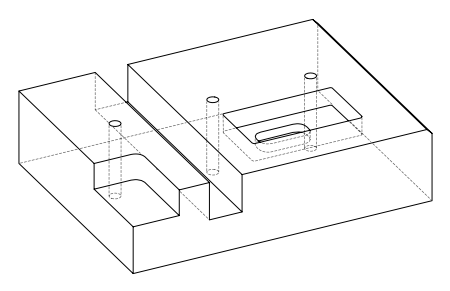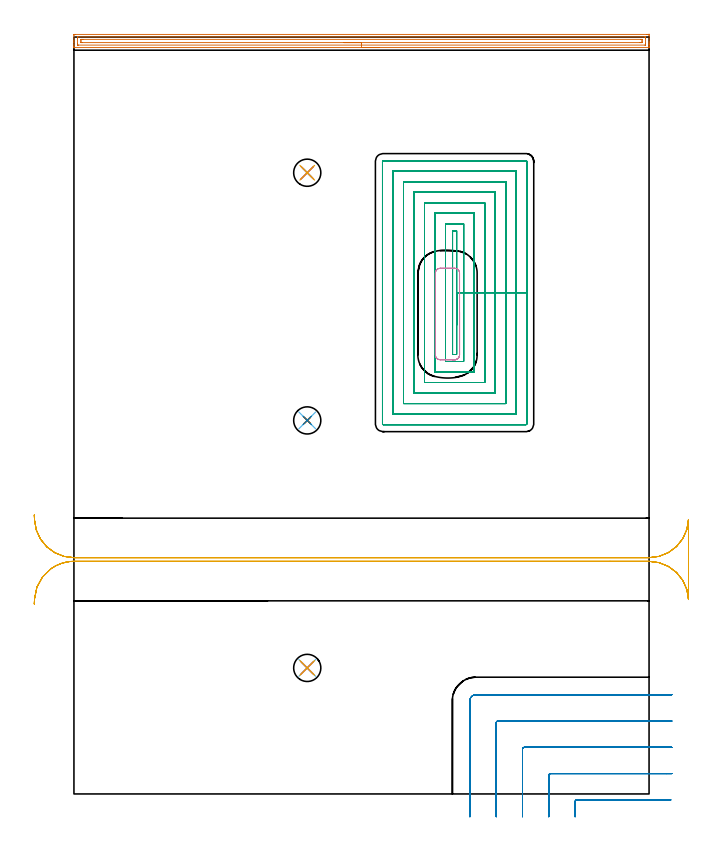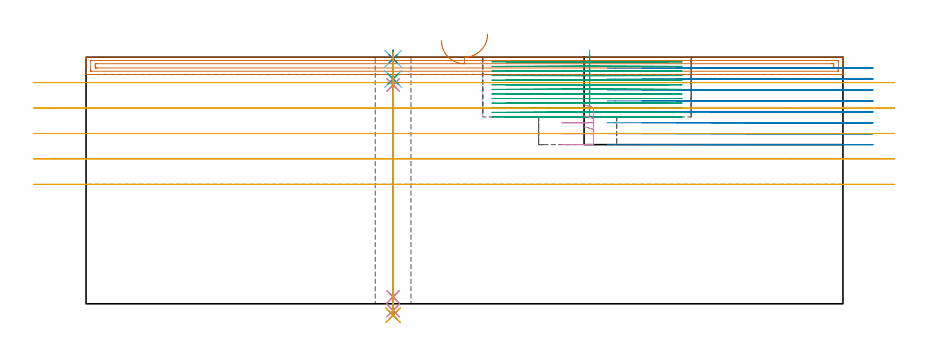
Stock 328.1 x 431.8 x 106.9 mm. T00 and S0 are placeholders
(PLAN: 17 operations, 14 tool changes, 97.9 min)
(1 AREA_MILL | FG_CHAMFER_SURFACE | UGT0205_001 | 8.08 min | 9228 mm3)
(2 MILL_CORNER_NOTCH_RECTANGULAR | CORNER_NOTCH_RECTANGULAR | UGT0201_094 | Follow Part, ap 5, ae 75% | 11.03 min | 281767 mm3)
(3 MILL_RECTANGULAR_POCKET | POCKET_RECTANGULAR_STRAIGHT | NXT0201_009 | Follow Part, ap 2, ae 75% | 64.47 min | 370564 mm3)
(4 MILL_RECTANGULAR_POCKET_1 | POCKET_RECTANGULAR_STRAIGHT_1 | UGT0201_094 | Follow Part, ap 5, ae 75% | 1.14 min | 27587 mm3)
(5 MILL_RECTANGULAR_SLOT | SLOT_RECTANGULAR | UGT0201_009 | Follow Part, ap 11.25, ae 75% | 10.04 min | 851826 mm3)
(6 SPOT_DRILL | STEP1HOLE | NXT0321_9005460120000 | 0.03 min | 131 mm3)
(7 SPOT_DRILL_1 | STEP1HOLE_1 | NXT0321_9005460120000 | 0.03 min | 16 mm3)
(8 SPOT_DRILL_2 | STEP1HOLE_2 | NXT0321_9005460120000 | 0.03 min | 92 mm3)
(9 DRILL_BLIND_HOLE_INTO_CENTER | STEP1HOLE | UGT0301_185 | 0.05 min | 130 mm3)
(10 GUN_DRILL_THROUGH_HOLE | STEP1HOLE | UGT0307_002 | 0.52 min | 2786 mm3)
(11 SPADE_DRILL_TO_ENLARGE_THROUGH_HOLE | STEP1HOLE | UGT0306_006 | 0.46 min | 17155 mm3)
(12 DRILL_BLIND_HOLE_INTO_CENTER_1 | STEP1HOLE_1 | UGT0301_185 | 0.05 min | 200 mm3)
(13 GUN_DRILL_THROUGH_HOLE_1 | STEP1HOLE_1 | UGT0307_002 | 0.52 min | 2873 mm3)
(14 SPADE_DRILL_TO_ENLARGE_THROUGH_HOLE_1 | STEP1HOLE_1 | UGT0306_006 | 0.46 min | 17047 mm3)
(15 DRILL_BLIND_HOLE_INTO_CENTER_2 | STEP1HOLE_2 | UGT0301_185 | 0.05 min | 200 mm3)
(16 GUN_DRILL_THROUGH_HOLE_2 | STEP1HOLE_2 | UGT0307_002 | 0.52 min | 2736 mm3)
(17 SPADE_DRILL_TO_ENLARGE_THROUGH_HOLE_2 | STEP1HOLE_2 | UGT0306_006 | 0.46 min | 17179 mm3)
(TOOL UGT0205_001 | Chamfer Mill 20 x 3 x 45 deg. | D20 FL50 Z2)
(TOOL UGT0201_094 | End mill 20 mm | D20 FL38 Z4)
(TOOL NXT0201_009 | ENDMILL 8mm [2P460-0800-NA 1630] | D8 FL26 Z6)
(TOOL UGT0201_009 | End Mill 45 mm | D45 FL63 Z6)
(TOOL NXT0321_9005460120000 | NC Spot Drill, 142deg, 12mm, Carbide, Uncoated | D12 PA142 FL30 Z2)
(TOOL UGT0301_185 | Twist Drill 6.3 mm | D6.3 PA118 FL61 Z2)
(TOOL UGT0307_002 | Gun Drill 6 mm | D6 PA130 FL24 Z1)
(TOOL UGT0306_006 | Spade Drill 15.5mm | D15.5 PA132 FL10 Z2)
(OP 1 AREA_MILL)
G17 G21 G94 G90
T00 M6
G54
G17 G0 G90 X174.05 Y425.8 S1061 M3
G43 Z116.9 H0
G94 G1 X174.012 Z116.028 F250.
X173.898 Z115.163
X173.709 Z114.312
X173.447 Z113.48
X173.113 Z112.674
X172.71 Z111.9
X172.242 Z111.164
X171.71 Z110.472
X171.121 Z109.829
X170.478 Z109.239
X169.786 Z108.708
X169.05 Z108.24
X168.276 Z107.837
X167.47 Z107.503
X166.638 Z107.241
X165.787 Z107.052
X164.922 Z106.938
X164.05 Z106.9
X0.168
X0.01 Y425.802 Z106.888
X0.007 Y425.863 Z106.829
X0. Y426.268 Z106.432
Y426.644 Z106.055
Y427.316 Z105.379
Y428.545 Z104.152
Y429.103 Z103.591
Y429.718 Z102.977
X0.001 Y432.678 Z100.019
X0.004 Y433.289 Z99.408
X0.007 Y433.292 Z99.406
X0.614 Y433.3 Z99.4
X326.864
X327.486 Y433.297 Z99.403
X328.093 Y433.292 Z99.406
X328.096 Y433.289 Z99.408
X328.1 Y432.678 Z100.019
Y429.103 Z103.591
Y428.545 Z104.152
Y428.21 Z104.487
Y427.652 Z105.045
Y427.316 Z105.379
Y426.644 Z106.055
Y426.268 Z106.432
Y425.866 Z106.826
X328.09 Y425.803 Z106.888
X327.932 Y425.8 Z106.9
X164.05
Y427.214 Z105.486
X2.401
X2.299 Y427.216 Z105.484
X2.097 Y427.221 Z105.479
X2.009 Y427.23 Z105.47
X2.005 Y427.259 Z105.441
X2.002 Y427.316 Z105.384
X2. Y427.717 Z104.983
Y430.89 Z101.81
X2.001 Y431.291 Z101.409
X2.007 Y431.784 Z100.916
X2.01 Y431.877 Z100.823
X2.198 Y431.883 Z100.817
X2.299 Y431.885 Z100.815
X325.699 Y431.886 Z100.814
X325.801 Y431.884 Z100.816
X326.003 Y431.879 Z100.821
X326.091 Y431.87 Z100.83
X326.095 Y431.841 Z100.859
X326.098 Y431.784 Z100.916
X326.1 Y431.383 Z101.317
Y428.21 Z104.49
X326.099 Y427.809 Z104.891
X326.093 Y427.316 Z105.384
X326.09 Y427.223 Z105.477
X325.903 Y427.217 Z105.483
X325.801 Y427.215 Z105.485
X164.05 Y427.214 Z105.486
Y428.628 Z104.072
X4.661 Y428.629 Z104.071
X4.187 Y428.631 Z104.069
X4.03 Y428.633 Z104.067
X4.011 Y428.635 Z104.065
X4.006 Y428.692 Z104.008
X4.002 Y428.792 Z103.908
X4. Y429.29 Z103.41
X4.001 Y429.997 Z102.703
X4.002 Y430.182 Z102.518
X4.01 Y430.37 Z102.33
X4.018 Y430.465 Z102.235
X4.069 Y430.467 Z102.233
X4.187 Y430.47 Z102.23
X4.606 Y430.471 Z102.229
X5.08 Y430.472 Z102.228
X323.439 Y430.471 Z102.229
X323.913 Y430.469 Z102.231
X324.07 Y430.467 Z102.233
X324.089 Y430.465 Z102.235
X324.094 Y430.408 Z102.292
X324.098 Y430.308 Z102.392
X324.1 Y429.81 Z102.89
Y429.103 Z103.597
X324.098 Y428.918 Z103.782
X324.09 Y428.73 Z103.97
X324.082 Y428.635 Z104.065
X324.031 Y428.633 Z104.067
X323.913 Y428.63 Z104.07
X323.494 Y428.629 Z104.071
X323.02 Y428.628 Z104.072
X164.05
X163.178 Z104.11
X162.314 Z104.223
X161.462 Z104.412
X160.63 Z104.675
X159.824 Z105.008
X159.05 Z105.411
X158.314 Z105.88
X157.622 Z106.411
X156.979 Z107.
X156.39 Z107.644
X155.859 Z108.336
X155.39 Z109.072
X154.987 Z109.845
X154.653 Z110.651
X154.391 Z111.483
X154.202 Z112.335
X154.088 Z113.2
X154.05 Z114.072
G0 Z116.9
M5
M2
(OP 2 MILL_CORNER_NOTCH_RECTANGULAR)
G17 G21 G94 G90
T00 M6
G54
G17 G0 G90 X340.504 Y-3.4 S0 M3
G43 Z116.9 H0
Z102.162
G94 G1 X337.504 F250.
X286.894 F500.
G3 X285.9 Y-4.394 R1.
G1 Y-10.
Y-13. F250.
G0 Z116.9
X341.1 Y11.6
Z102.162
G1 X338.1
X271.894 F500.
G3 X270.9 Y10.606 R1.
G1 Y-10.
Y-13. F250.
G0 Z116.9
X341.1 Y26.6
Z102.162
G1 X338.1
X256.895 F500.
G3 X255.9 Y25.605 R1.
G1 Y-10.
Y-13. F250.
G0 Z116.9
X341.1 Y41.6
Z102.162
G1 X338.1
X241.895 F500.
G3 X240.9 Y40.605 R1.
G1 Y-10.
Y-13. F250.
G0 Z116.9
X341.1 Y56.6
Z102.162
G1 X338.1
X229.3 F500.
G3 X225.9 Y53.2 R3.4
G1 Y-10.
Y-13. F250.
G0 Z116.9
X340.504 Y-3.4
Z97.425
G1 X337.504
X286.894 F500.
G3 X285.9 Y-4.394 R1.
G1 Y-10.
Y-13. F250.
G0 Z116.9
X341.1 Y11.6
Z97.425
G1 X338.1
X271.894 F500.
G3 X270.9 Y10.606 R1.
G1 Y-10.
Y-13. F250.
G0 Z116.9
X341.1 Y26.6
Z97.425
G1 X338.1
X256.895 F500.
G3 X255.9 Y25.605 R1.
G1 Y-10.
Y-13. F250.
G0 Z116.9
X341.1 Y41.6
Z97.425
G1 X338.1
X241.895 F500.
G3 X240.9 Y40.605 R1.
G1 Y-10.
Y-13. F250.
G0 Z116.9
X341.1 Y56.6
Z97.425
G1 X338.1
X229.3 F500.
G3 X225.9 Y53.2 R3.4
G1 Y-10.
Y-13. F250.
G0 Z116.9
X340.504 Y-3.4
Z92.687
G1 X337.504
X286.894 F500.
G3 X285.9 Y-4.394 R1.
G1 Y-10.
Y-13. F250.
G0 Z116.9
X341.1 Y11.6
Z92.687
G1 X338.1
X271.894 F500.
G3 X270.9 Y10.606 R1.
G1 Y-10.
Y-13. F250.
G0 Z116.9
X341.1 Y26.6
Z92.687
G1 X338.1
X256.895 F500.
G3 X255.9 Y25.605 R1.
G1 Y-10.
Y-13. F250.
G0 Z116.9
X341.1 Y41.6
Z92.687
G1 X338.1
X241.895 F500.
G3 X240.9 Y40.605 R1.
G1 Y-10.
Y-13. F250.
G0 Z116.9
X341.1 Y56.6
Z92.687
G1 X338.1
X229.3 F500.
G3 X225.9 Y53.2 R3.4
G1 Y-10.
Y-13. F250.
G0 Z116.9
X340.504 Y-3.4
Z87.95
G1 X337.504
X286.894 F500.
G3 X285.9 Y-4.394 R1.
G1 Y-10.
Y-13. F250.
G0 Z116.9
X341.1 Y11.6
Z87.95
G1 X338.1
X271.894 F500.
G3 X270.9 Y10.606 R1.
G1 Y-10.
Y-13. F250.
G0 Z116.9
X341.1 Y26.6
Z87.95
G1 X338.1
X256.895 F500.
G3 X255.9 Y25.605 R1.
G1 Y-10.
Y-13. F250.
G0 Z116.9
X341.1 Y41.6
Z87.95
G1 X338.1
X241.895 F500.
G3 X240.9 Y40.605 R1.
G1 Y-10.
Y-13. F250.
G0 Z116.9
X341.1 Y56.6
Z87.95
G1 X338.1
X229.3 F500.
G3 X225.9 Y53.2 R3.4
G1 Y-10.
Y-13. F250.
G0 Z116.9
X340.504 Y-3.4
Z83.212
G1 X337.504
X286.894 F500.
G3 X285.9 Y-4.394 R1.
G1 Y-10.
Y-13. F250.
G0 Z116.9
X341.1 Y11.6
Z83.212
G1 X338.1
X271.894 F500.
G3 X270.9 Y10.606 R1.
G1 Y-10.
Y-13. F250.
G0 Z116.9
X341.1 Y26.6
Z83.212
G1 X338.1
X256.895 F500.
G3 X255.9 Y25.605 R1.
G1 Y-10.
Y-13. F250.
G0 Z116.9
X341.1 Y41.6
Z83.212
G1 X338.1
X241.895 F500.
G3 X240.9 Y40.605 R1.
G1 Y-10.
Y-13. F250.
G0 Z116.9
X341.1 Y56.6
Z83.212
G1 X338.1
X229.3 F500.
G3 X225.9 Y53.2 R3.4
G1 Y-10.
Y-13. F250.
G0 Z116.9
X340.504 Y-3.4
Z78.475
G1 X337.504
X286.894 F500.
G3 X285.9 Y-4.394 R1.
G1 Y-10.
Y-13. F250.
G0 Z116.9
X341.1 Y11.6
Z78.475
G1 X338.1
X271.894 F500.
G3 X270.9 Y10.606 R1.
G1 Y-10.
Y-13. F250.
G0 Z116.9
X341.1 Y26.6
Z78.475
G1 X338.1
X256.895 F500.
G3 X255.9 Y25.605 R1.
G1 Y-10.
Y-13. F250.
G0 Z116.9
X341.1 Y41.6
Z78.475
G1 X338.1
X241.895 F500.
G3 X240.9 Y40.605 R1.
G1 Y-10.
Y-13. F250.
G0 Z116.9
X341.1 Y56.6
Z78.475
G1 X338.1
X229.3 F500.
G3 X225.9 Y53.2 R3.4
G1 Y-10.
Y-13. F250.
G0 Z116.9
X340.504 Y-3.4
Z73.737
G1 X337.504
X286.894 F500.
G3 X285.9 Y-4.394 R1.
G1 Y-10.
Y-13. F250.
G0 Z116.9
X341.1 Y11.6
Z73.737
G1 X338.1
X271.894 F500.
G3 X270.9 Y10.606 R1.
G1 Y-10.
Y-13. F250.
G0 Z116.9
X341.1 Y26.6
Z73.737
G1 X338.1
X256.895 F500.
G3 X255.9 Y25.605 R1.
G1 Y-10.
Y-13. F250.
G0 Z116.9
X341.1 Y41.6
Z73.737
G1 X338.1
X241.895 F500.
G3 X240.9 Y40.605 R1.
G1 Y-10.
Y-13. F250.
G0 Z116.9
X341.1 Y56.6
Z73.737
G1 X338.1
X229.3 F500.
G3 X225.9 Y53.2 R3.4
G1 Y-10.
Y-13. F250.
G0 Z116.9
X340.504 Y-3.4
Z69.
G1 X337.504
X286.894 F500.
G3 X285.9 Y-4.394 R1.
G1 Y-10.
Y-13. F250.
G0 Z116.9
X341.1 Y11.6
Z69.
G1 X338.1
X271.894 F500.
G3 X270.9 Y10.606 R1.
G1 Y-10.
Y-13. F250.
G0 Z116.9
X341.1 Y26.6
Z69.
G1 X338.1
X256.895 F500.
G3 X255.9 Y25.605 R1.
G1 Y-10.
Y-13. F250.
G0 Z116.9
X341.1 Y41.6
Z69.
G1 X338.1
X241.895 F500.
G3 X240.9 Y40.605 R1.
G1 Y-10.
Y-13. F250.
G0 Z116.9
X341.1 Y56.6
Z69.
G1 X338.1
X229.3 F500.
G3 X225.9 Y53.2 R3.4
G1 Y-10.
Y-13. F250.
G0 Z116.9
M5
M2
(OP 3 MILL_RECTANGULAR_POCKET)
G17 G21 G94 G90
T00 M6
G54
G17 G0 G90 X218.3 Y267.368 S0 M3
G43 Z116.9 H1
Z109.9
G94 G1 Y286. Z104.908 F250.
Y321.3 F500.
X216.
Y250.7
X218.3
Y286.
X222.3
Y325.3
X212.
Y246.7
X222.3
Y286.
X228.3
Y331.3
X206.
Y240.7
X228.3
Y286.
X234.3
Y337.3
X200.
Y234.7
X234.3
Y286.
X240.3
Y343.3
X194.
Y228.7
X240.3
Y286.
X246.3
Y349.3
X188.
Y222.7
X246.3
Y286.
X252.3
Y355.3
X182.
Y216.7
X252.3
Y286.
X258.3
Y360.9
G3 X257.9 Y361.3 R0.4
G1 X176.4
G3 X176. Y360.9 R0.4
G1 Y211.1
G3 X176.4 Y210.7 R0.4
G1 X257.9
G3 X258.3 Y211.1 R0.4
G1 Y286.
Y287.
G0 X218.3 Y267.368 Z107.908
G1 Y286. Z102.915 F250.
Y321.3 F500.
X216.
Y250.7
X218.3
Y286.
X222.3
Y325.3
X212.
Y246.7
X222.3
Y286.
X228.3
Y331.3
X206.
Y240.7
X228.3
Y286.
X234.3
Y337.3
X200.
Y234.7
X234.3
Y286.
X240.3
Y343.3
X194.
Y228.7
X240.3
Y286.
X246.3
Y349.3
X188.
Y222.7
X246.3
Y286.
X252.3
Y355.3
X182.
Y216.7
X252.3
Y286.
X258.3
Y360.9
G3 X257.9 Y361.3 R0.4
G1 X176.4
G3 X176. Y360.9 R0.4
G1 Y211.1
G3 X176.4 Y210.7 R0.4
G1 X257.9
G3 X258.3 Y211.1 R0.4
G1 Y286.
Y287.
G0 X218.3 Y267.368 Z105.915
G1 Y286. Z100.923 F250.
Y321.3 F500.
X216.
Y250.7
X218.3
Y286.
X222.3
Y325.3
X212.
Y246.7
X222.3
Y286.
X228.3
Y331.3
X206.
Y240.7
X228.3
Y286.
X234.3
Y337.3
X200.
Y234.7
X234.3
Y286.
X240.3
Y343.3
X194.
Y228.7
X240.3
Y286.
X246.3
Y349.3
X188.
Y222.7
X246.3
Y286.
X252.3
Y355.3
X182.
Y216.7
X252.3
Y286.
X258.3
Y360.9
G3 X257.9 Y361.3 R0.4
G1 X176.4
G3 X176. Y360.9 R0.4
G1 Y211.1
G3 X176.4 Y210.7 R0.4
G1 X257.9
G3 X258.3 Y211.1 R0.4
G1 Y286.
Y287.
G0 X218.3 Y267.368 Z103.923
G1 Y286. Z98.931 F250.
Y321.3 F500.
X216.
Y250.7
X218.3
Y286.
X222.3
Y325.3
X212.
Y246.7
X222.3
Y286.
X228.3
Y331.3
X206.
Y240.7
X228.3
Y286.
X234.3
Y337.3
X200.
Y234.7
X234.3
Y286.
X240.3
Y343.3
X194.
Y228.7
X240.3
Y286.
X246.3
Y349.3
X188.
Y222.7
X246.3
Y286.
X252.3
Y355.3
X182.
Y216.7
X252.3
Y286.
X258.3
Y360.9
G3 X257.9 Y361.3 R0.4
G1 X176.4
G3 X176. Y360.9 R0.4
G1 Y211.1
G3 X176.4 Y210.7 R0.4
G1 X257.9
G3 X258.3 Y211.1 R0.4
G1 Y286.
Y287.
G0 X218.3 Y267.368 Z101.931
G1 Y286. Z96.938 F250.
Y321.3 F500.
X216.
Y250.7
X218.3
Y286.
X222.3
Y325.3
X212.
Y246.7
X222.3
Y286.
X228.3
Y331.3
X206.
Y240.7
X228.3
Y286.
X234.3
Y337.3
X200.
Y234.7
X234.3
Y286.
X240.3
Y343.3
X194.
Y228.7
X240.3
Y286.
X246.3
Y349.3
X188.
Y222.7
X246.3
Y286.
X252.3
Y355.3
X182.
Y216.7
X252.3
Y286.
X258.3
Y360.9
G3 X257.9 Y361.3 R0.4
G1 X176.4
G3 X176. Y360.9 R0.4
G1 Y211.1
G3 X176.4 Y210.7 R0.4
G1 X257.9
G3 X258.3 Y211.1 R0.4
G1 Y286.
Y287.
G0 X218.3 Y267.368 Z99.938
G1 Y286. Z94.946 F250.
Y321.3 F500.
X216.
Y250.7
X218.3
Y286.
X222.3
Y325.3
X212.
Y246.7
X222.3
Y286.
X228.3
Y331.3
X206.
Y240.7
X228.3
Y286.
X234.3
Y337.3
X200.
Y234.7
X234.3
Y286.
X240.3
Y343.3
X194.
Y228.7
X240.3
Y286.
X246.3
Y349.3
X188.
Y222.7
X246.3
Y286.
X252.3
Y355.3
X182.
Y216.7
X252.3
Y286.
X258.3
Y360.9
G3 X257.9 Y361.3 R0.4
G1 X176.4
G3 X176. Y360.9 R0.4
G1 Y211.1
G3 X176.4 Y210.7 R0.4
G1 X257.9
G3 X258.3 Y211.1 R0.4
G1 Y286.
Y287.
G0 X218.3 Y267.368 Z97.946
G1 Y286. Z92.954 F250.
Y321.3 F500.
X216.
Y250.7
X218.3
Y286.
X222.3
Y325.3
X212.
Y246.7
X222.3
Y286.
X228.3
Y331.3
X206.
Y240.7
X228.3
Y286.
X234.3
Y337.3
X200.
Y234.7
X234.3
Y286.
X240.3
Y343.3
X194.
Y228.7
X240.3
Y286.
X246.3
Y349.3
X188.
Y222.7
X246.3
Y286.
X252.3
Y355.3
X182.
Y216.7
X252.3
Y286.
X258.3
Y360.9
G3 X257.9 Y361.3 R0.4
G1 X176.4
G3 X176. Y360.9 R0.4
G1 Y211.1
G3 X176.4 Y210.7 R0.4
G1 X257.9
G3 X258.3 Y211.1 R0.4
G1 Y286.
Y287.
G0 X218.3 Y267.368 Z95.954
G1 Y286. Z90.962 F250.
Y321.3 F500.
X216.
Y250.7
X218.3
Y286.
X222.3
Y325.3
X212.
Y246.7
X222.3
Y286.
X228.3
Y331.3
X206.
Y240.7
X228.3
Y286.
X234.3
Y337.3
X200.
Y234.7
X234.3
Y286.
X240.3
Y343.3
X194.
Y228.7
X240.3
Y286.
X246.3
Y349.3
X188.
Y222.7
X246.3
Y286.
X252.3
Y355.3
X182.
Y216.7
X252.3
Y286.
X258.3
Y360.9
G3 X257.9 Y361.3 R0.4
G1 X176.4
G3 X176. Y360.9 R0.4
G1 Y211.1
G3 X176.4 Y210.7 R0.4
G1 X257.9
G3 X258.3 Y211.1 R0.4
G1 Y286.
Y287.
G0 X218.3 Y267.368 Z93.962
G1 Y286. Z88.969 F250.
Y321.3 F500.
X216.
Y250.7
X218.3
Y286.
X222.3
Y325.3
X212.
Y246.7
X222.3
Y286.
X228.3
Y331.3
X206.
Y240.7
X228.3
Y286.
X234.3
Y337.3
X200.
Y234.7
X234.3
Y286.
X240.3
Y343.3
X194.
Y228.7
X240.3
Y286.
X246.3
Y349.3
X188.
Y222.7
X246.3
Y286.
X252.3
Y355.3
X182.
Y216.7
X252.3
Y286.
X258.3
Y360.9
G3 X257.9 Y361.3 R0.4
G1 X176.4
G3 X176. Y360.9 R0.4
G1 Y211.1
G3 X176.4 Y210.7 R0.4
G1 X257.9
G3 X258.3 Y211.1 R0.4
G1 Y286.
Y287.
G0 X218.3 Y267.368 Z91.969
G1 Y286. Z86.977 F250.
Y321.3 F500.
X216.
Y250.7
X218.3
Y286.
X222.3
Y325.3
X212.
Y246.7
X222.3
Y286.
X228.3
Y331.3
X206.
Y240.7
X228.3
Y286.
X234.3
Y337.3
X200.
Y234.7
X234.3
Y286.
X240.3
Y343.3
X194.
Y228.7
X240.3
Y286.
X246.3
Y349.3
X188.
Y222.7
X246.3
Y286.
X252.3
Y355.3
X182.
Y216.7
X252.3
Y286.
X258.3
Y360.9
G3 X257.9 Y361.3 R0.4
G1 X176.4
G3 X176. Y360.9 R0.4
G1 Y211.1
G3 X176.4 Y210.7 R0.4
G1 X257.9
G3 X258.3 Y211.1 R0.4
G1 Y286.
Y287.
G0 X218.3 Y267.368 Z89.977
G1 Y286. Z84.985 F250.
Y321.3 F500.
X216.
Y250.7
X218.3
Y286.
X222.3
Y325.3
X212.
Y246.7
X222.3
Y286.
X228.3
Y331.3
X206.
Y240.7
X228.3
Y286.
X234.3
Y337.3
X200.
Y234.7
X234.3
Y286.
X240.3
Y343.3
X194.
Y228.7
X240.3
Y286.
X246.3
Y349.3
X188.
Y222.7
X246.3
Y286.
X252.3
Y355.3
X182.
Y216.7
X252.3
Y286.
X258.3
Y360.9
G3 X257.9 Y361.3 R0.4
G1 X176.4
G3 X176. Y360.9 R0.4
G1 Y211.1
G3 X176.4 Y210.7 R0.4
G1 X257.9
G3 X258.3 Y211.1 R0.4
G1 Y286.
Y287.
G0 X218.3 Y267.368 Z87.985
G1 Y286. Z82.992 F250.
Y321.3 F500.
X216.
Y250.7
X218.3
Y286.
X222.3
Y325.3
X212.
Y246.7
X222.3
Y286.
X228.3
Y331.3
X206.
Y240.7
X228.3
Y286.
X234.3
Y337.3
X200.
Y234.7
X234.3
Y286.
X240.3
Y343.3
X194.
Y228.7
X240.3
Y286.
X246.3
Y349.3
X188.
Y222.7
X246.3
Y286.
X252.3
Y355.3
X182.
Y216.7
X252.3
Y286.
X258.3
Y360.9
G3 X257.9 Y361.3 R0.4
G1 X176.4
G3 X176. Y360.9 R0.4
G1 Y211.1
G3 X176.4 Y210.7 R0.4
G1 X257.9
G3 X258.3 Y211.1 R0.4
G1 Y286.
Y287.
G0 X218.3 Y267.368 Z85.992
G1 Y286. Z81. F250.
Y321.3 F500.
X216.
Y250.7
X218.3
Y286.
X222.3
Y325.3
X212.
Y246.7
X222.3
Y286.
X228.3
Y331.3
X206.
Y240.7
X228.3
Y286.
X234.3
Y337.3
X200.
Y234.7
X234.3
Y286.
X240.3
Y343.3
X194.
Y228.7
X240.3
Y286.
X246.3
Y349.3
X188.
Y222.7
X246.3
Y286.
X252.3
Y355.3
X182.
Y216.7
X252.3
Y286.
X258.3
Y360.9
G3 X257.9 Y361.3 R0.4
G1 X176.4
G3 X176. Y360.9 R0.4
G1 Y211.1
G3 X176.4 Y210.7 R0.4
G1 X257.9
G3 X258.3 Y211.1 R0.4
G1 Y286.
Y287.
G0 Z116.9
M5
M2
(OP 4 MILL_RECTANGULAR_POCKET_1)
G17 G21 G94 G90
T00 M6
G54
G17 G0 G90 X216.025 Y247.7 S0 M3
G43 Z116.9 H0
Z86.212
G94 G1 X217.2 Z85.898 F250.
X217.367 Z85.853
X217.815 Y247.763 Z85.732
X218.246 Y247.897 Z85.611
X218.651 Y248.099 Z85.489
X219.017 Y248.363 Z85.368
X219.337 Y248.683 Z85.247
X219.601 Y249.049 Z85.126
X219.803 Y249.454 Z85.005
X219.937 Y249.885 Z84.884
X220. Y250.333 Z84.763
Y250.5 Z84.718
Y273.8 Z78.475
Y297.1 F500.
G3 X217.2 Y299.9 R2.8
G1 X209.
G3 X206.2 Y297.1 R2.8
G1 Y250.5
G3 X209. Y247.7 R2.8
G1 X217.2
G3 X220. Y250.5 R2.8
G1 Y273.8
Y274.8
G0 X216.025 Y247.7 Z81.475
G1 X217.2 Z81.16 F250.
X217.367 Z81.115
X217.815 Y247.763 Z80.994
X218.246 Y247.897 Z80.873
X218.651 Y248.099 Z80.752
X219.017 Y248.363 Z80.631
X219.337 Y248.683 Z80.51
X219.601 Y249.049 Z80.389
X219.803 Y249.454 Z80.268
X219.937 Y249.885 Z80.147
X220. Y250.333 Z80.026
Y250.5 Z79.981
Y273.8 Z73.737
Y297.1 F500.
G3 X217.2 Y299.9 R2.8
G1 X209.
G3 X206.2 Y297.1 R2.8
G1 Y250.5
G3 X209. Y247.7 R2.8
G1 X217.2
G3 X220. Y250.5 R2.8
G1 Y273.8
Y274.8
G0 X216.025 Y247.7 Z76.737
G1 X217.2 Z76.423 F250.
X217.367 Z76.378
X217.815 Y247.763 Z76.257
X218.246 Y247.897 Z76.136
X218.651 Y248.099 Z76.015
X219.017 Y248.363 Z75.893
X219.337 Y248.683 Z75.772
X219.601 Y249.049 Z75.651
X219.803 Y249.454 Z75.53
X219.937 Y249.885 Z75.409
X220. Y250.333 Z75.288
Y250.5 Z75.243
Y273.8 Z69.
Y297.1 F500.
G3 X217.2 Y299.9 R2.8
G1 X209.
G3 X206.2 Y297.1 R2.8
G1 Y250.5
G3 X209. Y247.7 R2.8
G1 X217.2
G3 X220. Y250.5 R2.8
G1 Y273.8
Y274.8
G0 Z116.9
M5
M2
(OP 5 MILL_RECTANGULAR_SLOT)
G17 G21 G94 G90
T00 M6
G54
G17 G0 G90 X-22.625 Y108.366 S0 M3
G43 Z116.9 H0
Z95.88
G94 G1 X-22.47 Y111.362 F250.
G2 X-13.261 Y128.377 R22.5 F500.
X-4.157 Y132.313 R22.5 F408.
X0. Y132.7 R22.5 F345.
G1 X305.819
X328.1 F500.
G2 X350.59 Y110.871 R22.5
G1 Y156.629
G2 X328.1 Y134.8 R22.5
G1 X0.
G2 X-22.47 Y156.138 R22.5
G1 X-22.625 Y159.134 F250.
G0 Y108.366 Z84.86
G1 X-22.47 Y111.362
G2 X-13.261 Y128.377 R22.5 F500.
X-4.157 Y132.313 R22.5 F398.
X0. Y132.7 R22.5 F335.
G1 X305.819
X328.1 F500.
G2 X350.59 Y110.871 R22.5
G1 Y156.629
G2 X328.1 Y134.8 R22.5
G1 X0.
G2 X-22.47 Y156.138 R22.5
G1 X-22.625 Y159.134 F250.
G0 Y108.366 Z73.84
G1 X-22.47 Y111.362
G2 X-13.261 Y128.377 R22.5 F500.
X-4.157 Y132.313 R22.5 F398.
X0. Y132.7 R22.5 F335.
G1 X305.819
X328.1 F500.
G2 X350.59 Y110.871 R22.5
G1 Y156.629
G2 X328.1 Y134.8 R22.5
G1 X0.
G2 X-22.47 Y156.138 R22.5
G1 X-22.625 Y159.134 F250.
G0 Y108.366 Z62.82
G1 X-22.47 Y111.362
G2 X-13.261 Y128.377 R22.5 F500.
X-4.157 Y132.313 R22.5 F398.
X0. Y132.7 R22.5 F335.
G1 X305.819
X328.1 F500.
G2 X350.59 Y110.871 R22.5
G1 Y156.629
G2 X328.1 Y134.8 R22.5
G1 X0.
G2 X-22.47 Y156.138 R22.5
G1 X-22.625 Y159.134 F250.
G0 Y108.366 Z51.8
G1 X-22.47 Y111.362
G2 X-13.261 Y128.377 R22.5 F500.
X-4.157 Y132.313 R22.5 F408.
X0. Y132.7 R22.5 F345.
G1 X305.819
X328.1 F500.
G2 X350.59 Y110.871 R22.5
G1 Y156.629
G2 X328.1 Y134.8 R22.5
G1 X0.
G2 X-22.47 Y156.138 R22.5
G1 X-22.625 Y159.134 F250.
G0 Z116.9
M5
M2
(OP 6 SPOT_DRILL)
G17 G21 G94 G90
T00 M6
G54
G17 G0 G90 X133.1 Y71.9 S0 M3
G43 Z116.9 H0
G94 G81 G98 Z106.224 F250. R109.9
G80
M5
M2
(OP 7 SPOT_DRILL_1)
G17 G21 G94 G90
T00 M6
G54
G17 G0 G90 X133.1 Y213.1 S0 M3
G43 Z116.9 H0
G94 G81 G98 Z106.224 F250. R109.9
G80
M5
M2
(OP 8 SPOT_DRILL_2)
G17 G21 G94 G90
T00 M6
G54
G17 G0 G90 X133.1 Y354.4 S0 M3
G43 Z116.9 H0
G94 G81 G98 Z106.224 F250. R109.9
G80
M5
M2
(OP 9 DRILL_BLIND_HOLE_INTO_CENTER)
G17 G21 G94 G90
T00 M6
G54
G17 G0 G90 X133.1 Y71.9 S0 M3
G43 Z116.9 H0
G94 G81 G98 Z97.45 F250. R108.9
G80
M5
M2
(OP 10 GUN_DRILL_THROUGH_HOLE)
G17 G21 G94 G90
T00 M6
G54
G17 G0 G90 X133.1 Y71.9 M8
G43 Z116.9 H0
Z107.495
S716 M3
G94 G1 Z94.854 F125. M26
G4 X.084
Z3. F250.
G4 X.084
Z-2.899 F125.
G4 X.084
M5
M9
G0 Z107.495
Z116.9
M2
(OP 11 SPADE_DRILL_TO_ENLARGE_THROUGH_HOLE)
G17 G21 G94 G90
T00 M6
G54
G17 G0 G90 X133.1 Y71.9 S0 M3
G43 Z116.9 H0
G94 G73 G98 Z-4.951 F250. Q13.981 R108.9
G80
M5
M2
(OP 12 DRILL_BLIND_HOLE_INTO_CENTER_1)
G17 G21 G94 G90
T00 M6
G54
G17 G0 G90 X133.1 Y213.1 S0 M3
G43 Z116.9 H0
G94 G81 G98 Z97.45 F250. R108.9
G80
M5
M2
(OP 13 GUN_DRILL_THROUGH_HOLE_1)
G17 G21 G94 G90
T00 M6
G54
G17 G0 G90 X133.1 Y213.1 M8
G43 Z116.9 H0
Z107.495
S716 M3
G94 G1 Z94.854 F125. M26
G4 X.084
Z3. F250.
G4 X.084
Z-2.899 F125.
G4 X.084
M5
M9
G0 Z107.495
Z116.9
M2
(OP 14 SPADE_DRILL_TO_ENLARGE_THROUGH_HOLE_1)
G17 G21 G94 G90
T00 M6
G54
G17 G0 G90 X133.1 Y213.1 S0 M3
G43 Z116.9 H0
G94 G73 G98 Z-4.951 F250. Q13.981 R108.9
G80
M5
M2
(OP 15 DRILL_BLIND_HOLE_INTO_CENTER_2)
G17 G21 G94 G90
T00 M6
G54
G17 G0 G90 X133.1 Y354.4 S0 M3
G43 Z116.9 H0
G94 G81 G98 Z97.45 F250. R108.9
G80
M5
M2
(OP 16 GUN_DRILL_THROUGH_HOLE_2)
G17 G21 G94 G90
T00 M6
G54
G17 G0 G90 X133.1 Y354.4 M8
G43 Z116.9 H0
Z107.495
S716 M3
G94 G1 Z94.854 F125. M26
G4 X.084
Z3. F250.
G4 X.084
Z-2.899 F125.
G4 X.084
M5
M9
G0 Z107.495
Z116.9
M2
(OP 17 SPADE_DRILL_TO_ENLARGE_THROUGH_HOLE_2)
G17 G21 G94 G90
T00 M6
G54
G17 G0 G90 X133.1 Y354.4 S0 M3
G43 Z116.9 H0
G94 G73 G98 Z-4.951 F250. Q13.981 R108.9
G80
M5
M2
